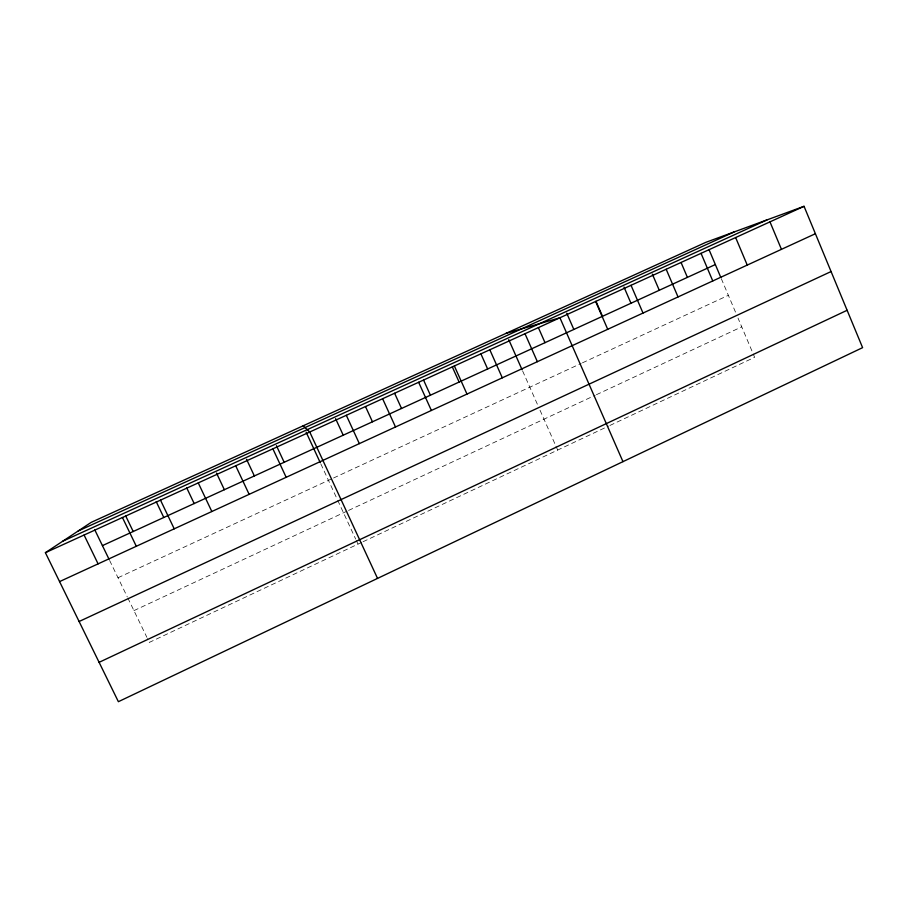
<?xml version="1.0" encoding="UTF-8"?>
<svg xmlns="http://www.w3.org/2000/svg" width="908" height="908" viewBox="0 0 908 908"><rect width="100%" height="100%" fill="white"/><g stroke="black" fill="none" stroke-linecap="round" stroke-linejoin="round"><path stroke-width="0.68" stroke-dasharray="4.54 3.41" d="M361.781 542.337L149.343 642.399L147.493 638.585M363.052 541.736L608.644 426.056M609.881 425.477L754.627 357.298L737.988 318.016M133.941 610.63L347.287 511.022M348.559 510.432L595.16 395.286M596.397 394.708L741.722 326.846M117.995 577.738L332.271 478.584M333.554 477.994L581.199 363.416M582.448 362.837L728.375 295.316M109.618 560.44L127.199 596.715M127.812 597.975L146.88 637.314M320.83 463.897L337.129 499.071M337.708 500.319L355.675 539.102M356.254 540.362L357.99 544.119M522.622 370.963L537.752 405.104M540.022 410.223L555.39 444.92M555.968 446.203L557.671 450.062M721.315 278.654L735.855 312.976"/><path stroke-width="1.36" d="M45.4 552.688L91.163 522.384L705.925 242.3L804.045 206.309L862.6 347.651L118.38 701.691L45.4 552.688L804.045 206.309M99.108 662.329L847.119 310.286M79.109 621.503L831.07 271.549M59.565 581.597L815.395 233.719M102.434 545.617L715.345 264.557M62.822 541.157L767.056 219.872M78.213 530.964L734.005 232.005M505.983 333.395L559.93 317.766L622.967 461.65M303.17 425.795L309.741 431.992L377.535 578.407M84.081 535.028L98.087 563.868M94.716 529.716L109.017 559.203M125.565 515.642L133.204 531.509M122.444 517.515L136.302 546.275M160.5 500.138L174.222 528.831M156.21 501.647L163.792 517.481M186.662 487.744L194.176 503.554M198.262 482.897L211.836 511.522M216.501 473.057L224.367 489.707M246.567 459.334L254.365 475.951M235.717 465.793L249.144 494.338M276.441 445.703L284.17 462.286M272.877 448.824L286.168 477.302M306.121 432.151L320.24 462.626M346.323 415.296L359.341 443.626M335.62 418.69L343.224 435.204M365.504 406.58L372.462 421.789M382.62 398.726L395.502 426.976M394.628 393.289L401.529 408.464M423.571 380.077L430.415 395.218M418.633 382.279L431.379 410.461M454.363 365.969L466.984 394.083M452.332 366.946L459.119 382.064M489.821 349.773L502.306 377.819M480.911 353.893L487.641 368.977M508.752 339.671L522.066 369.715M525.006 333.713L537.366 361.679M538.399 327.652L545.004 342.668M566.74 313.203L573.845 329.445M596 301.343L602.503 316.302M595.625 301.467L607.713 329.298M631.037 285.305L643.012 313.056M624 287.076L630.981 303.249M652.353 274.125L659.276 290.265M666.177 269.256L678.026 296.939M681.068 262.503L687.401 277.371M709.069 249.723L720.77 277.371M701.044 253.332L712.769 280.958M735.639 237.544L747.239 265.091M769.973 221.87L781.447 249.337"/></g></svg>
